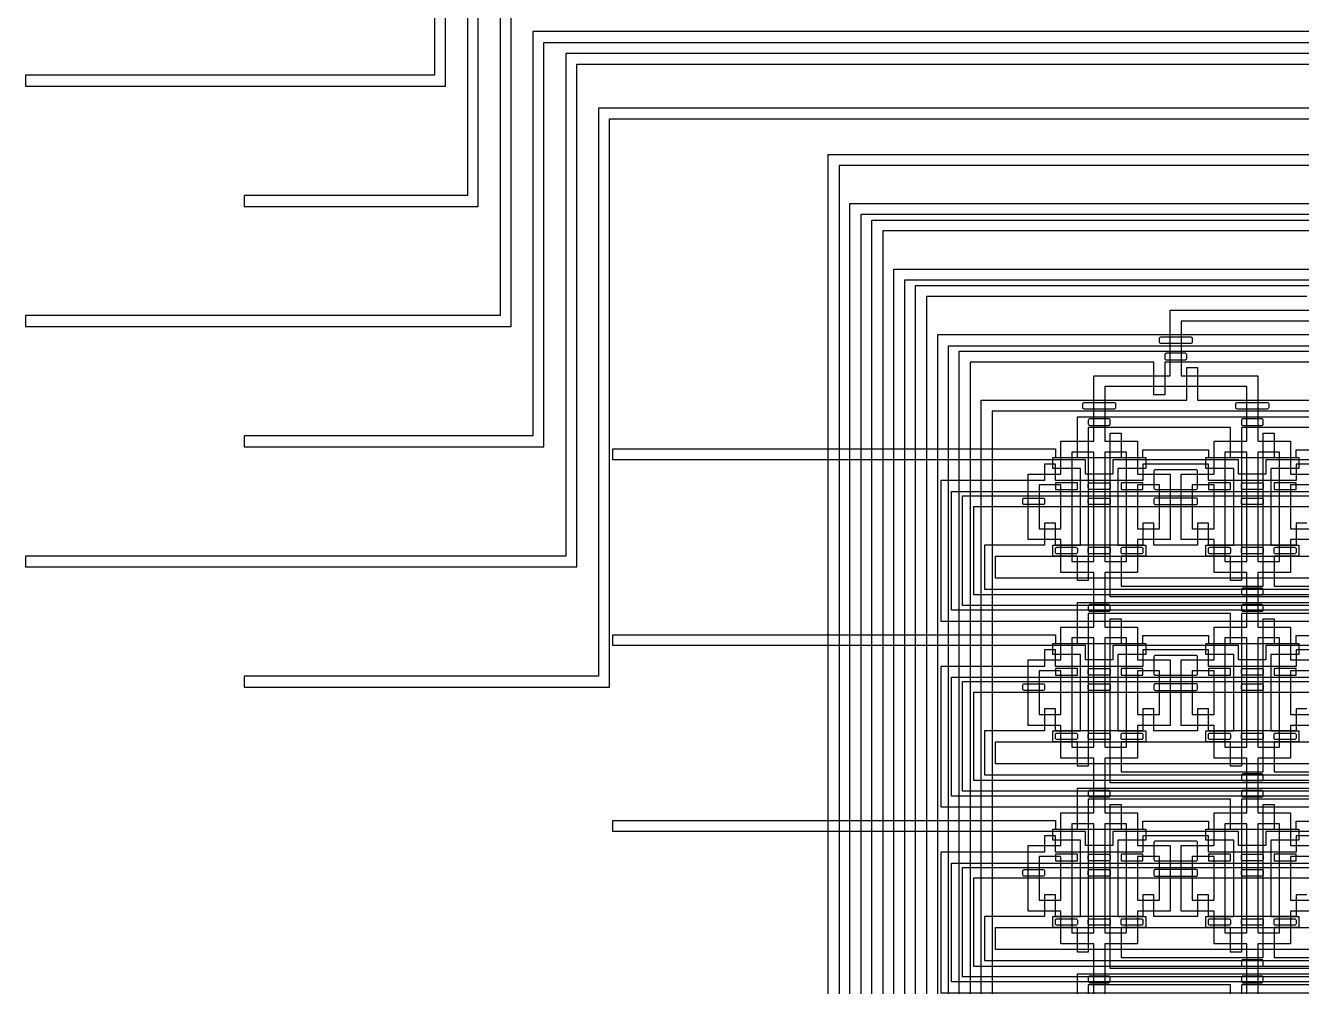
# Model space of a CAD drawing. Extents: x 0 to 194465, y -118660 to 40475.
# Drawn here: x 9591 to 21262, y 17933 to 26728 of the extents above; entities that cross this region are included whole.
import ezdxf

# ---------------------------------------------------------------- set-up
doc = ezdxf.new("R2010")
doc.units = 13
for name, color, linetype in [('Control 1 - Push up', 6, 'Continuous'), ('Control 2 - Push down', 1, 'Continuous'), ('Flow', 5, 'Continuous')]:
    doc.layers.add(name, color=color, linetype=linetype)

msp = doc.modelspace()

# ---------------------------------------------------------------- linework, layer by layer
at = {"layer": 'Control 1 - Push up'}
for points in [[(22087.498876, 22753.1072), (20937.498876, 22753.1072), (20937.498876, 22623.1072), (20687.498876, 22623.1072), (20687.498876, 22753.1072), (19537.498876, 22753.1072), (19537.498876, 22623.1072), (19287.498876, 22623.1072), (19287.498876, 22753.1072), (14962.498876, 22753.1072), (14962.498876, 22853.1072), (19012.498876, 22853.1072), (19012.498876, 22773.1072), (19812.498876, 22773.1072), (19812.498876, 22846.1072), (20412.498876, 22846.1072), (20412.498876, 22773.1072), (21212.498876, 22773.1072), (21212.498876, 22846.1072), (21812.498876, 22846.1072)], [(21812.498876, 22713.1072), (21212.498876, 22713.1072), (21212.498876, 22563.1072), (20412.498876, 22563.1072), (20412.498876, 22713.1072), (19812.498876, 22713.1072), (19812.498876, 22563.1072), (19012.498876, 22563.1072), (19012.498876, 22713.1072), (18912.498876, 22713.1072), (18912.498876, 22563.106938), (17962.498876, 22563.106938), (17962.498876, 21276.067922), (41462.498876, 21276.067922)], [(41562.498876, 21376.067922), (18062.498876, 21376.067922), (18062.498876, 22463.106939), (41862.498876, 22463.107205)], [(41662.498876, 21420.606938), (18162.498876, 21420.606938), (18162.498876, 22423.106938), (41762.498876, 22423.1072)], [(41662.498876, 22323.1072), (18262.498876, 22323.1072), (18262.498876, 21520.606938), (41762.498876, 21520.606938)], [(21312.498876, 22173.1072), (21212.498876, 22173.1072), (21212.498876, 21973.1072), (20412.498876, 21973.1072), (20412.498876, 22173.1072), (20312.498876, 22173.1072), (20312.498876, 21973.1072), (19912.498876, 21973.1072), (19912.498876, 22173.1072), (19812.498876, 22173.1072), (19812.498876, 21973.1072), (19012.498876, 21973.1072), (19012.498876, 22173.1072), (18912.498876, 22173.1072), (18912.498876, 21973.1072), (18362.498876, 21973.1072), (18362.498876, 21570.606938), (41862.498876, 21570.606938)], [(41962.498876, 21670.606938), (18462.498876, 21670.606938), (18462.498876, 21873.1072), (41262.498876, 21873.1072)], [(22087.498876, 21053.1072), (20937.498876, 21053.1072), (20937.498876, 20923.1072), (20687.498876, 20923.1072), (20687.498876, 21053.1072), (19537.498876, 21053.1072), (19537.498876, 20923.1072), (19287.498876, 20923.1072), (19287.498876, 21053.1072), (14962.498876, 21053.1072), (14962.498876, 21153.1072), (19012.498876, 21153.1072), (19012.498876, 21073.1072), (19812.498876, 21073.1072), (19812.498876, 21146.1072), (20412.498876, 21146.1072), (20412.498876, 21073.1072), (21212.498876, 21073.1072), (21212.498876, 21146.1072), (21812.498876, 21146.1072)], [(21812.498876, 21013.1072), (21212.498876, 21013.1072), (21212.498876, 20863.1072), (20412.498876, 20863.1072), (20412.498876, 21013.1072), (19812.498876, 21013.1072), (19812.498876, 20863.1072), (19012.498876, 20863.1072), (19012.498876, 21013.1072), (18912.498876, 21013.1072), (18912.498876, 20863.106938), (17962.498876, 20863.106938), (17962.498876, 19576.067922), (41462.498876, 19576.067922)], [(41562.498876, 19676.067922), (18062.498876, 19676.067922), (18062.498876, 20763.106939), (41562.498876, 20763.107199)], [(41662.498876, 19720.606938), (18162.498876, 19720.606938), (18162.498876, 20723.106938), (41662.498876, 20723.107199)], [(41762.498876, 20623.1072), (18262.498876, 20623.1072), (18262.498876, 19820.606938), (41762.498876, 19820.606938)], [(21312.498876, 20473.1072), (21212.498876, 20473.1072), (21212.498876, 20273.1072), (20412.498876, 20273.1072), (20412.498876, 20473.1072), (20312.498876, 20473.1072), (20312.498876, 20273.1072), (19912.498876, 20273.1072), (19912.498876, 20473.1072), (19812.498876, 20473.1072), (19812.498876, 20273.1072), (19012.498876, 20273.1072), (19012.498876, 20473.1072), (18912.498876, 20473.1072), (18912.498876, 20273.1072), (18362.498876, 20273.1072), (18362.498876, 19870.606938), (41862.498876, 19870.606938)], [(41962.498876, 19970.606938), (18462.498876, 19970.606938), (18462.498876, 20173.1072), (41962.498876, 20173.1072)], [(22087.498876, 19353.1072), (20937.498876, 19353.1072), (20937.498876, 19223.1072), (20687.498876, 19223.1072), (20687.498876, 19353.1072), (19537.498876, 19353.1072), (19537.498876, 19223.1072), (19287.498876, 19223.1072), (19287.498876, 19353.1072), (14962.498876, 19353.1072), (14962.498876, 19453.1072), (19012.498876, 19453.1072), (19012.498876, 19373.1072), (19812.498876, 19373.1072), (19812.498876, 19446.1072), (20412.498876, 19446.1072), (20412.498876, 19373.1072), (21212.498876, 19373.1072), (21212.498876, 19446.1072), (21812.498876, 19446.1072)], [(21812.498876, 19313.1072), (21212.498876, 19313.1072), (21212.498876, 19163.1072), (20412.498876, 19163.1072), (20412.498876, 19313.1072), (19812.498876, 19313.1072), (19812.498876, 19163.1072), (19012.498876, 19163.1072), (19012.498876, 19313.1072), (18912.498876, 19313.1072), (18912.498876, 19163.106938), (17962.498876, 19163.106938), (17962.498876, 17876.067922), (41462.498876, 17876.067922)], [(41562.498876, 17976.067922), (18062.498876, 17976.067922), (18062.498876, 19063.106939), (41562.498876, 19063.107204)], [(41662.498876, 18020.606938), (18162.498876, 18020.606938), (18162.498876, 19023.106938), (41662.498876, 19023.1072)], [(41762.498876, 18923.1072), (18262.498876, 18923.1072), (18262.498876, 18120.606938), (41762.498876, 18120.606938)], [(21312.498876, 18773.1072), (21212.498876, 18773.1072), (21212.498876, 18573.1072), (20412.498876, 18573.1072), (20412.498876, 18773.1072), (20312.498876, 18773.1072), (20312.498876, 18573.1072), (19912.498876, 18573.1072), (19912.498876, 18773.1072), (19812.498876, 18773.1072), (19812.498876, 18573.1072), (19012.498876, 18573.1072), (19012.498876, 18773.1072), (18912.498876, 18773.1072), (18912.498876, 18573.1072), (18362.498876, 18573.1072), (18362.498876, 18170.606938), (41862.498876, 18170.606938)], [(41962.498876, 18270.606938), (18462.498876, 18270.606938), (18462.498876, 18473.1072), (41962.498876, 18473.1072)]]:
    msp.add_lwpolyline(points, dxfattribs=at)
for points in [[(20312.498876, 22650.6072, 0.414214), (20299.998876, 22663.1072), (19924.998876, 22663.1072, 0.414214), (19912.498876, 22650.6072), (19912.498876, 22495.6072, 0.414214), (19924.998876, 22483.1072), (20299.998876, 22483.1072, 0.414214), (20312.498876, 22495.6072)], [(19324.998876, 22483.1072, -0.414214), (19312.498876, 22495.6072), (19312.498876, 22530.6072, -0.414214), (19324.998876, 22543.1072), (19499.998876, 22543.1072, -0.414214), (19512.498876, 22530.6072), (19512.498876, 22495.6072, -0.414214), (19499.998876, 22483.1072)], [(20724.998876, 22483.1072, -0.414214), (20712.498876, 22495.6072), (20712.498876, 22530.6072, -0.414214), (20724.998876, 22543.1072), (20899.998876, 22543.1072, -0.414214), (20912.498876, 22530.6072), (20912.498876, 22495.6072, -0.414214), (20899.998876, 22483.1072)], [(18724.998876, 22343.1072, -0.414214), (18712.498876, 22355.6072), (18712.498876, 22390.6072, -0.414214), (18724.998876, 22403.1072), (18899.998876, 22403.1072, -0.414214), (18912.498876, 22390.6072), (18912.498876, 22355.6072, -0.414214), (18899.998876, 22343.1072)], [(19324.998876, 22343.1072, -0.414214), (19312.498876, 22355.6072), (19312.498876, 22390.6072, -0.414214), (19324.998876, 22403.1072), (19499.998876, 22403.1072, -0.414214), (19512.498876, 22390.6072), (19512.498876, 22355.6072, -0.414214), (19499.998876, 22343.1072)], [(19924.998876, 22343.1072), (20299.998876, 22343.1072, 0.414214), (20312.498876, 22355.6072), (20312.498876, 22390.6072, 0.414214), (20299.998876, 22403.1072), (19924.998876, 22403.1072, 0.414214), (19912.498876, 22390.6072), (19912.498876, 22355.6072, 0.414214)], [(20724.998876, 22343.1072, -0.414214), (20712.498876, 22355.6072), (20712.498876, 22390.6072, -0.414214), (20724.998876, 22403.1072), (20899.998876, 22403.1072, -0.414214), (20912.498876, 22390.6072), (20912.498876, 22355.6072, -0.414214), (20899.998876, 22343.1072)], [(19024.998876, 21893.1072, -0.414214), (19012.498876, 21905.6072), (19012.498876, 21940.6072, -0.414214), (19024.998876, 21953.1072), (19199.998876, 21953.1072, -0.414214), (19212.498876, 21940.6072), (19212.498876, 21905.6072, -0.414214), (19199.998876, 21893.1072)], [(19324.998876, 21893.1072, -0.414214), (19312.498876, 21905.6072), (19312.498876, 21940.6072, -0.414214), (19324.998876, 21953.1072), (19499.998876, 21953.1072, -0.414214), (19512.498876, 21940.6072), (19512.498876, 21905.6072, -0.414214), (19499.998876, 21893.1072)], [(19624.998876, 21893.1072, -0.414214), (19612.498876, 21905.6072), (19612.498876, 21940.6072, -0.414214), (19624.998876, 21953.1072), (19799.998876, 21953.1072, -0.414214), (19812.498876, 21940.6072), (19812.498876, 21905.6072, -0.414214), (19799.998876, 21893.1072)], [(20424.998876, 21893.1072, -0.414214), (20412.498876, 21905.6072), (20412.498876, 21940.6072, -0.414214), (20424.998876, 21953.1072), (20599.998876, 21953.1072, -0.414214), (20612.498876, 21940.6072), (20612.498876, 21905.6072, -0.414214), (20599.998876, 21893.1072)], [(20724.998876, 21893.1072, -0.414214), (20712.498876, 21905.6072), (20712.498876, 21940.6072, -0.414214), (20724.998876, 21953.1072), (20899.998876, 21953.1072, -0.414214), (20912.498876, 21940.6072), (20912.498876, 21905.6072, -0.414214), (20899.998876, 21893.1072)], [(21024.998876, 21893.1072, -0.414214), (21012.498876, 21905.6072), (21012.498876, 21940.6072, -0.414214), (21024.998876, 21953.1072), (21199.998876, 21953.1072, -0.414214), (21212.498876, 21940.6072), (21212.498876, 21905.6072, -0.414214), (21199.998876, 21893.1072)], [(20312.498876, 20950.6072, 0.414214), (20299.998876, 20963.1072), (19924.998876, 20963.1072, 0.414214), (19912.498876, 20950.6072), (19912.498876, 20795.6072, 0.414214), (19924.998876, 20783.1072), (20299.998876, 20783.1072, 0.414214), (20312.498876, 20795.6072)], [(19324.998876, 20783.1072, -0.414214), (19312.498876, 20795.6072), (19312.498876, 20830.6072, -0.414214), (19324.998876, 20843.1072), (19499.998876, 20843.1072, -0.414214), (19512.498876, 20830.6072), (19512.498876, 20795.6072, -0.414214), (19499.998876, 20783.1072)], [(20724.998876, 20783.1072, -0.414214), (20712.498876, 20795.6072), (20712.498876, 20830.6072, -0.414214), (20724.998876, 20843.1072), (20899.998876, 20843.1072, -0.414214), (20912.498876, 20830.6072), (20912.498876, 20795.6072, -0.414214), (20899.998876, 20783.1072)], [(18724.998876, 20643.1072, -0.414214), (18712.498876, 20655.6072), (18712.498876, 20690.6072, -0.414214), (18724.998876, 20703.1072), (18899.998876, 20703.1072, -0.414214), (18912.498876, 20690.6072), (18912.498876, 20655.6072, -0.414214), (18899.998876, 20643.1072)], [(19324.998876, 20643.1072, -0.414214), (19312.498876, 20655.6072), (19312.498876, 20690.6072, -0.414214), (19324.998876, 20703.1072), (19499.998876, 20703.1072, -0.414214), (19512.498876, 20690.6072), (19512.498876, 20655.6072, -0.414214), (19499.998876, 20643.1072)], [(19924.998876, 20643.1072), (20299.998876, 20643.1072, 0.414214), (20312.498876, 20655.6072), (20312.498876, 20690.6072, 0.414214), (20299.998876, 20703.1072), (19924.998876, 20703.1072, 0.414214), (19912.498876, 20690.6072), (19912.498876, 20655.6072, 0.414214)], [(20724.998876, 20643.1072, -0.414214), (20712.498876, 20655.6072), (20712.498876, 20690.6072, -0.414214), (20724.998876, 20703.1072), (20899.998876, 20703.1072, -0.414214), (20912.498876, 20690.6072), (20912.498876, 20655.6072, -0.414214), (20899.998876, 20643.1072)], [(19024.998876, 20193.1072, -0.414214), (19012.498876, 20205.6072), (19012.498876, 20240.6072, -0.414214), (19024.998876, 20253.1072), (19199.998876, 20253.1072, -0.414214), (19212.498876, 20240.6072), (19212.498876, 20205.6072, -0.414214), (19199.998876, 20193.1072)], [(19324.998876, 20193.1072, -0.414214), (19312.498876, 20205.6072), (19312.498876, 20240.6072, -0.414214), (19324.998876, 20253.1072), (19499.998876, 20253.1072, -0.414214), (19512.498876, 20240.6072), (19512.498876, 20205.6072, -0.414214), (19499.998876, 20193.1072)], [(19624.998876, 20193.1072, -0.414214), (19612.498876, 20205.6072), (19612.498876, 20240.6072, -0.414214), (19624.998876, 20253.1072), (19799.998876, 20253.1072, -0.414214), (19812.498876, 20240.6072), (19812.498876, 20205.6072, -0.414214), (19799.998876, 20193.1072)], [(20424.998876, 20193.1072, -0.414214), (20412.498876, 20205.6072), (20412.498876, 20240.6072, -0.414214), (20424.998876, 20253.1072), (20599.998876, 20253.1072, -0.414214), (20612.498876, 20240.6072), (20612.498876, 20205.6072, -0.414214), (20599.998876, 20193.1072)], [(20724.998876, 20193.1072, -0.414214), (20712.498876, 20205.6072), (20712.498876, 20240.6072, -0.414214), (20724.998876, 20253.1072), (20899.998876, 20253.1072, -0.414214), (20912.498876, 20240.6072), (20912.498876, 20205.6072, -0.414214), (20899.998876, 20193.1072)], [(21024.998876, 20193.1072, -0.414214), (21012.498876, 20205.6072), (21012.498876, 20240.6072, -0.414214), (21024.998876, 20253.1072), (21199.998876, 20253.1072, -0.414214), (21212.498876, 20240.6072), (21212.498876, 20205.6072, -0.414214), (21199.998876, 20193.1072)], [(20312.498876, 19250.6072, 0.414214), (20299.998876, 19263.1072), (19924.998876, 19263.1072, 0.414214), (19912.498876, 19250.6072), (19912.498876, 19095.6072, 0.414214), (19924.998876, 19083.1072), (20299.998876, 19083.1072, 0.414214), (20312.498876, 19095.6072)], [(19324.998876, 19083.1072, -0.414214), (19312.498876, 19095.6072), (19312.498876, 19130.6072, -0.414214), (19324.998876, 19143.1072), (19499.998876, 19143.1072, -0.414214), (19512.498876, 19130.6072), (19512.498876, 19095.6072, -0.414214), (19499.998876, 19083.1072)], [(20724.998876, 19083.1072, -0.414214), (20712.498876, 19095.6072), (20712.498876, 19130.6072, -0.414214), (20724.998876, 19143.1072), (20899.998876, 19143.1072, -0.414214), (20912.498876, 19130.6072), (20912.498876, 19095.6072, -0.414214), (20899.998876, 19083.1072)], [(18724.998876, 18943.1072, -0.414214), (18712.498876, 18955.6072), (18712.498876, 18990.6072, -0.414214), (18724.998876, 19003.1072), (18899.998876, 19003.1072, -0.414214), (18912.498876, 18990.6072), (18912.498876, 18955.6072, -0.414214), (18899.998876, 18943.1072)], [(19324.998876, 18943.1072, -0.414214), (19312.498876, 18955.6072), (19312.498876, 18990.6072, -0.414214), (19324.998876, 19003.1072), (19499.998876, 19003.1072, -0.414214), (19512.498876, 18990.6072), (19512.498876, 18955.6072, -0.414214), (19499.998876, 18943.1072)], [(19924.998876, 18943.1072), (20299.998876, 18943.1072, 0.414214), (20312.498876, 18955.6072), (20312.498876, 18990.6072, 0.414214), (20299.998876, 19003.1072), (19924.998876, 19003.1072, 0.414214), (19912.498876, 18990.6072), (19912.498876, 18955.6072, 0.414214)], [(20724.998876, 18943.1072, -0.414214), (20712.498876, 18955.6072), (20712.498876, 18990.6072, -0.414214), (20724.998876, 19003.1072), (20899.998876, 19003.1072, -0.414214), (20912.498876, 18990.6072), (20912.498876, 18955.6072, -0.414214), (20899.998876, 18943.1072)], [(19024.998876, 18493.1072, -0.414214), (19012.498876, 18505.6072), (19012.498876, 18540.6072, -0.414214), (19024.998876, 18553.1072), (19199.998876, 18553.1072, -0.414214), (19212.498876, 18540.6072), (19212.498876, 18505.6072, -0.414214), (19199.998876, 18493.1072)], [(19324.998876, 18493.1072, -0.414214), (19312.498876, 18505.6072), (19312.498876, 18540.6072, -0.414214), (19324.998876, 18553.1072), (19499.998876, 18553.1072, -0.414214), (19512.498876, 18540.6072), (19512.498876, 18505.6072, -0.414214), (19499.998876, 18493.1072)], [(19624.998876, 18493.1072, -0.414214), (19612.498876, 18505.6072), (19612.498876, 18540.6072, -0.414214), (19624.998876, 18553.1072), (19799.998876, 18553.1072, -0.414214), (19812.498876, 18540.6072), (19812.498876, 18505.6072, -0.414214), (19799.998876, 18493.1072)], [(20424.998876, 18493.1072, -0.414214), (20412.498876, 18505.6072), (20412.498876, 18540.6072, -0.414214), (20424.998876, 18553.1072), (20599.998876, 18553.1072, -0.414214), (20612.498876, 18540.6072), (20612.498876, 18505.6072, -0.414214), (20599.998876, 18493.1072)], [(20724.998876, 18493.1072, -0.414214), (20712.498876, 18505.6072), (20712.498876, 18540.6072, -0.414214), (20724.998876, 18553.1072), (20899.998876, 18553.1072, -0.414214), (20912.498876, 18540.6072), (20912.498876, 18505.6072, -0.414214), (20899.998876, 18493.1072)], [(21024.998876, 18493.1072, -0.414214), (21012.498876, 18505.6072), (21012.498876, 18540.6072, -0.414214), (21024.998876, 18553.1072), (21199.998876, 18553.1072, -0.414214), (21212.498876, 18540.6072), (21212.498876, 18505.6072, -0.414214), (21199.998876, 18493.1072)]]:
    msp.add_lwpolyline(points, format="xyb", close=True, dxfattribs=at)
for points in [[(19212.498876, 22543.1072), (19012.498876, 22543.1072), (19012.498876, 22483.1072), (19212.498876, 22483.1072)], [(19812.498876, 22543.1072), (19612.498876, 22543.1072), (19612.498876, 22483.1072), (19812.498876, 22483.1072)], [(20612.498876, 22543.1072), (20412.498876, 22543.1072), (20412.498876, 22483.1072), (20612.498876, 22483.1072)], [(21212.498876, 22543.1072), (21012.498876, 22543.1072), (21012.498876, 22483.1072), (21212.498876, 22483.1072)], [(19212.498876, 20843.1072), (19012.498876, 20843.1072), (19012.498876, 20783.1072), (19212.498876, 20783.1072)], [(19812.498876, 20843.1072), (19612.498876, 20843.1072), (19612.498876, 20783.1072), (19812.498876, 20783.1072)], [(20612.498876, 20843.1072), (20412.498876, 20843.1072), (20412.498876, 20783.1072), (20612.498876, 20783.1072)], [(21212.498876, 20843.1072), (21012.498876, 20843.1072), (21012.498876, 20783.1072), (21212.498876, 20783.1072)], [(19212.498876, 19143.1072), (19012.498876, 19143.1072), (19012.498876, 19083.1072), (19212.498876, 19083.1072)], [(19812.498876, 19143.1072), (19612.498876, 19143.1072), (19612.498876, 19083.1072), (19812.498876, 19083.1072)], [(20612.498876, 19143.1072), (20412.498876, 19143.1072), (20412.498876, 19083.1072), (20612.498876, 19083.1072)], [(21212.498876, 19143.1072), (21012.498876, 19143.1072), (21012.498876, 19083.1072), (21212.498876, 19083.1072)]]:
    msp.add_lwpolyline(points, close=True, dxfattribs=at)
at = {"layer": 'Control 2 - Push down'}
for points in [[(41962.498876, 27873.1072), (13332.498876, 27873.1072), (13332.498876, 26273.1072), (9590.709554, 26273.1072), (9590.709554, 26173.1072), (13432.498876, 26173.1072), (13432.498876, 27773.1072), (28212.498876, 27773.1072)], [(38862.498876, 8373.1072), (17732.498876, 8373.1072), (17732.498876, 24348.1072), (44962.498876, 24348.1072)], [(21312.498876, 24248.1072), (17832.498876, 24248.1072), (17832.498876, 8473.1072), (21312.498876, 8473.1072)], [(21612.498876, 23898.1072), (17932.498876, 23898.1072), (17932.498876, 8823.1072), (21612.498876, 8823.1072)], [(40262.498876, 8923.1072), (18032.498876, 8923.1072), (18032.498876, 23798.1072), (44962.498876, 23798.1072)], [(40262.498876, 8973.1072), (18132.498876, 8973.1072), (18132.498876, 23748.1072), (44962.498876, 23748.1072)], [(22712.498876, 23648.1072), (20012.498876, 23648.1072), (20012.498876, 23348.1072), (19912.498876, 23348.1072), (19912.498876, 23648.1072), (18232.498876, 23648.1072), (18232.498876, 9073.1072), (19912.498876, 9073.1072), (19912.498876, 9373.1072), (20012.498876, 9373.1072), (20012.498876, 9073.1072), (22712.498876, 9073.1072)], [(23012.498876, 9423.1072), (20312.498876, 9423.1072), (20312.498876, 9123.1072), (20212.498876, 9123.1072), (20212.498876, 9423.1072), (18332.498876, 9423.1072), (18332.498876, 23298.1072), (20212.498876, 23298.1072), (20212.498876, 23598.1072), (20312.498876, 23598.1072), (20312.498876, 23298.1072), (23012.498876, 23298.1072)], [(44962.498876, 23198.1072), (18432.498876, 23198.1072), (18432.498876, 9523.1072), (40962.498876, 9523.1072)], [(22012.498876, 23048.1072), (20712.498876, 23048.1072), (20712.498876, 21648.1072), (20612.498876, 21648.1072), (20612.498876, 21873.1072), (20387.498876, 21873.1072), (20387.498876, 21973.1072), (20642.498876, 21973.1072), (20642.498876, 22673.1072), (20387.498876, 22673.1072), (20387.498876, 22773.1072), (20612.498876, 22773.1072), (20612.498876, 23048.1072), (19312.498876, 23048.1072), (19312.498876, 21648.1072), (19212.498876, 21648.1072), (19212.498876, 21873.1072), (18987.498876, 21873.1072), (18987.498876, 21973.1072), (19242.498876, 21973.1072), (19242.498876, 22673.1072), (18987.498876, 22673.1072), (18987.498876, 22773.1072), (19212.498876, 22773.1072), (19212.498876, 23048.1072), (19212.498876, 23148.1072), (44962.498876, 23148.1072)], [(44962.498876, 21498.1072), (19512.498876, 21498.1072), (19512.498876, 21598.1072), (19512.498876, 22998.1072), (19612.498876, 22998.1072), (19612.498876, 22773.1072), (19837.498876, 22773.1072), (19837.498876, 22673.1072), (19582.498876, 22673.1072), (19582.498876, 21973.1072), (19837.498876, 21973.1072), (19837.498876, 21873.1072), (19612.498876, 21873.1072), (19612.498876, 21598.1072), (20912.498876, 21598.1072), (20912.498876, 22998.1072), (21012.498876, 22998.1072), (21012.498876, 22773.1072), (21237.498876, 22773.1072), (21237.498876, 22673.1072), (20982.498876, 22673.1072), (20982.498876, 21973.1072), (21237.498876, 21973.1072), (21237.498876, 21873.1072), (21012.498876, 21873.1072), (21012.498876, 21598.1072), (22312.498876, 21598.1072)], [(22012.498876, 21348.1072), (20712.498876, 21348.1072), (20712.498876, 19948.1072), (20612.498876, 19948.1072), (20612.498876, 20173.1072), (20387.498876, 20173.1072), (20387.498876, 20273.1072), (20642.498876, 20273.1072), (20642.498876, 20973.1072), (20387.498876, 20973.1072), (20387.498876, 21073.1072), (20612.498876, 21073.1072), (20612.498876, 21348.1072), (19312.498876, 21348.1072), (19312.498876, 19948.1072), (19212.498876, 19948.1072), (19212.498876, 20173.1072), (18987.498876, 20173.1072), (18987.498876, 20273.1072), (19242.498876, 20273.1072), (19242.498876, 20973.1072), (18987.498876, 20973.1072), (18987.498876, 21073.1072), (19212.498876, 21073.1072), (19212.498876, 21348.1072), (19212.498876, 21448.1072), (44962.498876, 21448.1072)], [(44962.498876, 19798.1072), (19512.498876, 19798.1072), (19512.498876, 19898.1072), (19512.498876, 21298.1072), (19612.498876, 21298.1072), (19612.498876, 21073.1072), (19837.498876, 21073.1072), (19837.498876, 20973.1072), (19582.498876, 20973.1072), (19582.498876, 20273.1072), (19837.498876, 20273.1072), (19837.498876, 20173.1072), (19612.498876, 20173.1072), (19612.498876, 19898.1072), (20912.498876, 19898.1072), (20912.498876, 21298.1072), (21012.498876, 21298.1072), (21012.498876, 21073.1072), (21237.498876, 21073.1072), (21237.498876, 20973.1072), (20982.498876, 20973.1072), (20982.498876, 20273.1072), (21237.498876, 20273.1072), (21237.498876, 20173.1072), (21012.498876, 20173.1072), (21012.498876, 19898.1072), (22312.498876, 19898.1072)], [(22012.498876, 19648.1072), (20712.498876, 19648.1072), (20712.498876, 18248.1072), (20612.498876, 18248.1072), (20612.498876, 18473.1072), (20387.498876, 18473.1072), (20387.498876, 18573.1072), (20642.498876, 18573.1072), (20642.498876, 19273.1072), (20387.498876, 19273.1072), (20387.498876, 19373.1072), (20612.498876, 19373.1072), (20612.498876, 19648.1072), (19312.498876, 19648.1072), (19312.498876, 18248.1072), (19212.498876, 18248.1072), (19212.498876, 18473.1072), (18987.498876, 18473.1072), (18987.498876, 18573.1072), (19242.498876, 18573.1072), (19242.498876, 19273.1072), (18987.498876, 19273.1072), (18987.498876, 19373.1072), (19212.498876, 19373.1072), (19212.498876, 19648.1072), (19212.498876, 19748.1072), (44962.498876, 19748.1072)], [(44962.498876, 18098.1072), (19512.498876, 18098.1072), (19512.498876, 18198.1072), (19512.498876, 19598.1072), (19612.498876, 19598.1072), (19612.498876, 19373.1072), (19837.498876, 19373.1072), (19837.498876, 19273.1072), (19582.498876, 19273.1072), (19582.498876, 18573.1072), (19837.498876, 18573.1072), (19837.498876, 18473.1072), (19612.498876, 18473.1072), (19612.498876, 18198.1072), (20912.498876, 18198.1072), (20912.498876, 19598.1072), (21012.498876, 19598.1072), (21012.498876, 19373.1072), (21237.498876, 19373.1072), (21237.498876, 19273.1072), (20982.498876, 19273.1072), (20982.498876, 18573.1072), (21237.498876, 18573.1072), (21237.498876, 18473.1072), (21012.498876, 18473.1072), (21012.498876, 18198.1072), (22312.498876, 18198.1072)], [(19212.498876, 17673.1072), (19212.498876, 17948.1072), (19212.498876, 18048.1072), (44962.498876, 18048.1072)], [(20612.498876, 17673.1072), (20612.498876, 17948.1072), (19312.498876, 17948.1072), (19312.498876, 16548.1072)], [(22012.498876, 17948.1072), (20712.498876, 17948.1072), (20712.498876, 16548.1072)]]:
    msp.add_lwpolyline(points, dxfattribs=at)
for points in [[(41962.498876, 27373.1072), (31612.498876, 27373.1072), (31612.498876, 27723.1072), (31512.498876, 27723.1072), (31512.498876, 27373.1072), (30412.498876, 27373.1072), (30412.498876, 27723.1072), (30312.498876, 27723.1072), (30312.498876, 27373.1072), (29212.498876, 27373.1072), (29212.498876, 27723.1072), (29112.498876, 27723.1072), (29112.498876, 27373.1072), (28012.498876, 27373.1072), (28012.498876, 27723.1072), (27912.498876, 27723.1072), (27912.498876, 27373.1072), (13632.498876, 27373.1072), (13632.498876, 25173.1072), (11590.709554, 25173.1072), (11590.709554, 25073.1072), (13732.498876, 25073.1072), (13732.498876, 27273.1072), (41962.498876, 27273.1072)], [(14032.498876, 27073.1072), (28812.498876, 27073.1072), (28812.498876, 26723.1072), (28912.498876, 26723.1072), (28912.498876, 27073.1072), (31212.498876, 27073.1072), (31212.498876, 26723.1072), (31312.498876, 26723.1072), (31312.498876, 27073.1072), (41962.498876, 27073.1072), (41962.498876, 27173.1072), (13932.498876, 27173.1072), (13932.498876, 24073.1072), (9590.709554, 24073.1072), (9590.709554, 23973.1072), (14032.498876, 23973.1072)], [(41962.498876, 26573.1072), (41962.498876, 26673.1072), (31012.498876, 26673.1072), (31012.498876, 27023.1072), (30912.498876, 27023.1072), (30912.498876, 26673.1072), (28612.498876, 26673.1072), (28612.498876, 27023.1072), (28512.498876, 27023.1072), (28512.498876, 26673.1072), (14232.498876, 26673.1072), (14232.498876, 22973.1072), (11590.709554, 22973.1072), (11590.709554, 22873.1072), (14332.498876, 22873.1072), (14332.498876, 26573.1072)], [(41962.498876, 26473.1072), (14532.498876, 26473.1072), (14532.498876, 21873.1072), (9590.709554, 21873.1072), (9590.709554, 21773.1072), (14632.498876, 21773.1072), (14632.498876, 26373.1072), (30012.498876, 26373.1072), (30012.498876, 26023.1072), (30112.498876, 26023.1072), (30112.498876, 26373.1072), (41962.498876, 26373.1072)], [(41962.498876, 25873.1072), (41962.498876, 25973.1072), (29812.498876, 25973.1072), (29812.498876, 26323.1072), (29712.498876, 26323.1072), (29712.498876, 25973.1072), (14832.498876, 25973.1072), (14832.498876, 20773.1072), (11590.709554, 20773.1072), (11590.709554, 20673.1072), (14932.498876, 20673.1072), (14932.498876, 25873.1072)], [(44962.498876, 25448.1072), (29812.498876, 25448.1072), (29812.498876, 25148.1072), (29712.498876, 25148.1072), (29712.498876, 25448.1072), (17032.498876, 25448.1072), (17032.498876, 7273.1072), (29712.498876, 7273.1072), (29712.498876, 7573.1072), (29812.498876, 7573.1072), (29812.498876, 7273.1072), (30462.498876, 7273.1072), (30462.498876, 7173.1072), (16932.498876, 7173.1072), (16932.498876, 25548.1072), (44962.498876, 25548.1072)], [(17232.498876, 24998.1072), (17232.498876, 7723.1072), (36062.498876, 7723.1072), (36062.498876, 7623.1072), (30112.498876, 7623.1072), (30112.498876, 7323.1072), (30012.498876, 7323.1072), (30012.498876, 7623.1072), (17132.498876, 7623.1072), (17132.498876, 25098.1072), (30012.498876, 25098.1072), (30012.498876, 25398.1072), (30112.498876, 25398.1072), (30112.498876, 25098.1072), (44962.498876, 25098.1072), (44962.498876, 24998.1072)], [(35412.498876, 24848.1072), (35412.498876, 24548.1072), (35312.498876, 24548.1072), (35312.498876, 24848.1072), (24212.498876, 24848.1072), (24212.498876, 24548.1072), (24112.498876, 24548.1072), (24112.498876, 24848.1072), (17432.498876, 24848.1072), (17432.498876, 7873.1072), (24112.498876, 7873.1072), (24112.498876, 8173.1072), (24212.498876, 8173.1072), (24212.498876, 7873.1072), (35312.498876, 7873.1072), (35312.498876, 8173.1072), (35412.498876, 8173.1072), (35412.498876, 7873.1072), (36062.498876, 7873.1072), (36062.498876, 7773.1072), (17332.498876, 7773.1072), (17332.498876, 24948.1072), (44962.498876, 24948.1072), (44962.498876, 24848.1072)], [(17632.498876, 24398.1072), (17632.498876, 8323.1072), (38862.498876, 8323.1072), (38862.498876, 8223.1072), (35712.498876, 8223.1072), (35712.498876, 7923.1072), (35612.498876, 7923.1072), (35612.498876, 8223.1072), (24512.498876, 8223.1072), (24512.498876, 7923.1072), (24412.498876, 7923.1072), (24412.498876, 8223.1072), (17532.498876, 8223.1072), (17532.498876, 24498.1072), (24412.498876, 24498.1072), (24412.498876, 24798.1072), (24512.498876, 24798.1072), (24512.498876, 24498.1072), (35612.498876, 24498.1072), (35612.498876, 24798.1072), (35712.498876, 24798.1072), (35712.498876, 24498.1072), (44962.498876, 24498.1072), (44962.498876, 24398.1072)]]:
    msp.add_lwpolyline(points, close=True, dxfattribs=at)
for points in [[(19962.498876, 23830.6072), (19962.498876, 23865.6072, -0.414214), (19974.998876, 23878.1072), (20249.998876, 23878.1072, -0.414214), (20262.498876, 23865.6072), (20262.498876, 23830.6072, -0.414214), (20249.998876, 23818.1072), (19974.998876, 23818.1072, -0.414214)], [(20199.998876, 23728.1072), (20024.998876, 23728.1072, 0.414214), (20012.498876, 23715.6072), (20012.498876, 23680.6072, 0.414214), (20024.998876, 23668.1072), (20199.998876, 23668.1072, 0.414214), (20212.498876, 23680.6072), (20212.498876, 23715.6072, 0.414214)], [(19262.498876, 23230.6072), (19262.498876, 23265.6072, -0.414214), (19274.998876, 23278.1072), (19549.998876, 23278.1072, -0.414214), (19562.498876, 23265.6072), (19562.498876, 23230.6072, -0.414214), (19549.998876, 23218.1072), (19274.998876, 23218.1072, -0.414214)], [(20662.498876, 23230.6072), (20662.498876, 23265.6072, -0.414214), (20674.998876, 23278.1072), (20949.998876, 23278.1072, -0.414214), (20962.498876, 23265.6072), (20962.498876, 23230.6072, -0.414214), (20949.998876, 23218.1072), (20674.998876, 23218.1072, -0.414214)], [(19499.998876, 23128.1072), (19324.998876, 23128.1072, 0.414214), (19312.498876, 23115.6072), (19312.498876, 23080.6072, 0.414214), (19324.998876, 23068.1072), (19499.998876, 23068.1072, 0.414214), (19512.498876, 23080.6072), (19512.498876, 23115.6072, 0.414214)], [(20899.998876, 23128.1072), (20724.998876, 23128.1072, 0.414214), (20712.498876, 23115.6072), (20712.498876, 23080.6072, 0.414214), (20724.998876, 23068.1072), (20899.998876, 23068.1072, 0.414214), (20912.498876, 23080.6072), (20912.498876, 23115.6072, 0.414214)], [(20899.998876, 21578.1072), (20724.998876, 21578.1072, 0.414214), (20712.498876, 21565.6072), (20712.498876, 21530.6072, 0.414214), (20724.998876, 21518.1072), (20899.998876, 21518.1072, 0.414214), (20912.498876, 21530.6072), (20912.498876, 21565.6072, 0.414214)], [(19499.998876, 21428.1072), (19324.998876, 21428.1072, 0.414214), (19312.498876, 21415.6072), (19312.498876, 21380.6072, 0.414214), (19324.998876, 21368.1072), (19499.998876, 21368.1072, 0.414214), (19512.498876, 21380.6072), (19512.498876, 21415.6072, 0.414214)], [(20899.998876, 21428.1072), (20724.998876, 21428.1072, 0.414214), (20712.498876, 21415.6072), (20712.498876, 21380.6072, 0.414214), (20724.998876, 21368.1072), (20899.998876, 21368.1072, 0.414214), (20912.498876, 21380.6072), (20912.498876, 21415.6072, 0.414214)], [(20899.998876, 19878.1072), (20724.998876, 19878.1072, 0.414214), (20712.498876, 19865.6072), (20712.498876, 19830.6072, 0.414214), (20724.998876, 19818.1072), (20899.998876, 19818.1072, 0.414214), (20912.498876, 19830.6072), (20912.498876, 19865.6072, 0.414214)], [(19499.998876, 19728.1072), (19324.998876, 19728.1072, 0.414214), (19312.498876, 19715.6072), (19312.498876, 19680.6072, 0.414214), (19324.998876, 19668.1072), (19499.998876, 19668.1072, 0.414214), (19512.498876, 19680.6072), (19512.498876, 19715.6072, 0.414214)], [(20899.998876, 19728.1072), (20724.998876, 19728.1072, 0.414214), (20712.498876, 19715.6072), (20712.498876, 19680.6072, 0.414214), (20724.998876, 19668.1072), (20899.998876, 19668.1072, 0.414214), (20912.498876, 19680.6072), (20912.498876, 19715.6072, 0.414214)], [(20899.998876, 18178.1072), (20724.998876, 18178.1072, 0.414214), (20712.498876, 18165.6072), (20712.498876, 18130.6072, 0.414214), (20724.998876, 18118.1072), (20899.998876, 18118.1072, 0.414214), (20912.498876, 18130.6072), (20912.498876, 18165.6072, 0.414214)], [(19499.998876, 18028.1072), (19324.998876, 18028.1072, 0.414214), (19312.498876, 18015.6072), (19312.498876, 17980.6072, 0.414214), (19324.998876, 17968.1072), (19499.998876, 17968.1072, 0.414214), (19512.498876, 17980.6072), (19512.498876, 18015.6072, 0.414214)], [(20899.998876, 18028.1072), (20724.998876, 18028.1072, 0.414214), (20712.498876, 18015.6072), (20712.498876, 17980.6072, 0.414214), (20724.998876, 17968.1072), (20899.998876, 17968.1072, 0.414214), (20912.498876, 17980.6072), (20912.498876, 18015.6072, 0.414214)]]:
    msp.add_lwpolyline(points, format="xyb", close=True, dxfattribs=at)
at = {"layer": 'Flow'}
for points in [[(19362.498876, 17823.1072), (19362.498876, 18073.1072), (19362.498876, 18323.1072), (19062.498876, 18323.1072), (19062.498876, 18623.1072), (18762.498876, 18623.1072), (18762.498876, 19223.1072), (19062.498876, 19223.1072), (19062.498876, 19523.1072), (19362.498876, 19523.1072), (19362.498876, 19773.1072), (19362.498876, 20023.1072), (19062.498876, 20023.1072), (19062.498876, 20323.1072), (18762.498876, 20323.1072), (18762.498876, 20923.1072), (19062.498876, 20923.1072), (19062.498876, 21223.1072), (19362.498876, 21223.1072), (19362.498876, 21473.1072), (19362.498876, 21723.1072), (19062.498876, 21723.1072), (19062.498876, 22023.1072), (18762.498876, 22023.1072), (18762.498876, 22623.1072), (19062.498876, 22623.1072), (19062.498876, 22923.1072), (19362.498876, 22923.1072), (19362.498876, 23173.1072), (19362.498876, 23523.1072), (20062.498876, 23523.1072), (20062.498876, 24123.1072), (21462.498876, 24123.1072)], [(22862.498876, 24023.1072), (20162.498876, 24023.1072), (20162.498876, 23523.1072), (20862.498876, 23523.1072), (20862.498876, 23173.1072), (20862.498876, 22923.1072), (21162.498876, 22923.1072), (21162.498876, 22623.1072), (21462.498876, 22623.1072)], [(20762.498876, 17823.1072), (20762.498876, 18073.1072), (20762.498876, 18323.1072), (20462.498876, 18323.1072), (20462.498876, 18623.1072), (20162.498876, 18623.1072), (20162.498876, 19223.1072), (20462.498876, 19223.1072), (20462.498876, 19523.1072), (20762.498876, 19523.1072), (20762.498876, 19773.1072), (20762.498876, 20023.1072), (20462.498876, 20023.1072), (20462.498876, 20323.1072), (20162.498876, 20323.1072), (20162.498876, 20923.1072), (20462.498876, 20923.1072), (20462.498876, 21223.1072), (20762.498876, 21223.1072), (20762.498876, 21473.1072), (20762.498876, 21723.1072), (20462.498876, 21723.1072), (20462.498876, 22023.1072), (20162.498876, 22023.1072), (20162.498876, 22623.1072), (20462.498876, 22623.1072), (20462.498876, 22923.1072), (20762.498876, 22923.1072), (20762.498876, 23173.1072), (20762.498876, 23423.1072), (19462.498876, 23423.1072), (19462.498876, 23173.1072), (19462.498876, 22923.1072), (19762.498876, 22923.1072), (19762.498876, 22623.1072), (20062.498876, 22623.1072), (20062.498876, 22023.1072), (19762.498876, 22023.1072), (19762.498876, 21723.1072), (19462.498876, 21723.1072), (19462.498876, 21473.1072), (19462.498876, 21223.1072), (19762.498876, 21223.1072), (19762.498876, 20923.1072), (20062.498876, 20923.1072), (20062.498876, 20323.1072), (19762.498876, 20323.1072), (19762.498876, 20023.1072), (19462.498876, 20023.1072), (19462.498876, 19773.1072), (19462.498876, 19523.1072), (19762.498876, 19523.1072), (19762.498876, 19223.1072), (20062.498876, 19223.1072), (20062.498876, 18623.1072), (19762.498876, 18623.1072), (19762.498876, 18323.1072), (19462.498876, 18323.1072), (19462.498876, 18073.1072), (19462.498876, 17823.1072)], [(21462.498876, 22023.1072), (21162.498876, 22023.1072), (21162.498876, 21723.1072), (20862.498876, 21723.1072), (20862.498876, 21473.1072), (20862.498876, 21223.1072), (21162.498876, 21223.1072), (21162.498876, 20923.1072), (21462.498876, 20923.1072)], [(21462.498876, 20323.1072), (21162.498876, 20323.1072), (21162.498876, 20023.1072), (20862.498876, 20023.1072), (20862.498876, 19773.1072), (20862.498876, 19523.1072), (21162.498876, 19523.1072), (21162.498876, 19223.1072), (21462.498876, 19223.1072)], [(21462.498876, 18623.1072), (21162.498876, 18623.1072), (21162.498876, 18323.1072), (20862.498876, 18323.1072), (20862.498876, 18073.1072), (20862.498876, 17823.1072), (21162.498876, 17823.1072), (21162.498876, 17523.1072), (21462.498876, 17523.1072)]]:
    msp.add_lwpolyline(points, dxfattribs=at)
for points in [[(19362.498876, 21823.1072), (19362.498876, 22823.1072), (19162.498876, 22823.1072), (19162.498876, 21823.1072)], [(19662.498876, 22823.1072), (19462.498876, 22823.1072), (19462.498876, 21823.1072), (19662.498876, 21823.1072)], [(20762.498876, 21823.1072), (20762.498876, 22823.1072), (20562.498876, 22823.1072), (20562.498876, 21823.1072)], [(21062.498876, 22823.1072), (20862.498876, 22823.1072), (20862.498876, 21823.1072), (21062.498876, 21823.1072)], [(19062.498876, 22123.1072), (19062.498876, 22523.1072), (18862.498876, 22523.1072), (18862.498876, 22123.1072)], [(19962.498876, 22523.1072), (19762.498876, 22523.1072), (19762.498876, 22123.1072), (19962.498876, 22123.1072)], [(20462.498876, 22123.1072), (20462.498876, 22523.1072), (20262.498876, 22523.1072), (20262.498876, 22123.1072)], [(21362.498876, 22523.1072), (21162.498876, 22523.1072), (21162.498876, 22123.1072), (21362.498876, 22123.1072)], [(19362.498876, 20123.1072), (19362.498876, 21123.1072), (19162.498876, 21123.1072), (19162.498876, 20123.1072)], [(19662.498876, 21123.1072), (19462.498876, 21123.1072), (19462.498876, 20123.1072), (19662.498876, 20123.1072)], [(20762.498876, 20123.1072), (20762.498876, 21123.1072), (20562.498876, 21123.1072), (20562.498876, 20123.1072)], [(21062.498876, 21123.1072), (20862.498876, 21123.1072), (20862.498876, 20123.1072), (21062.498876, 20123.1072)], [(19062.498876, 20423.1072), (19062.498876, 20823.1072), (18862.498876, 20823.1072), (18862.498876, 20423.1072)], [(19962.498876, 20823.1072), (19762.498876, 20823.1072), (19762.498876, 20423.1072), (19962.498876, 20423.1072)], [(20462.498876, 20423.1072), (20462.498876, 20823.1072), (20262.498876, 20823.1072), (20262.498876, 20423.1072)], [(21362.498876, 20823.1072), (21162.498876, 20823.1072), (21162.498876, 20423.1072), (21362.498876, 20423.1072)], [(19362.498876, 18423.1072), (19362.498876, 19423.1072), (19162.498876, 19423.1072), (19162.498876, 18423.1072)], [(19662.498876, 19423.1072), (19462.498876, 19423.1072), (19462.498876, 18423.1072), (19662.498876, 18423.1072)], [(20762.498876, 18423.1072), (20762.498876, 19423.1072), (20562.498876, 19423.1072), (20562.498876, 18423.1072)], [(21062.498876, 19423.1072), (20862.498876, 19423.1072), (20862.498876, 18423.1072), (21062.498876, 18423.1072)], [(19062.498876, 18723.1072), (19062.498876, 19123.1072), (18862.498876, 19123.1072), (18862.498876, 18723.1072)], [(19962.498876, 19123.1072), (19762.498876, 19123.1072), (19762.498876, 18723.1072), (19962.498876, 18723.1072)], [(20462.498876, 18723.1072), (20462.498876, 19123.1072), (20262.498876, 19123.1072), (20262.498876, 18723.1072)], [(21362.498876, 19123.1072), (21162.498876, 19123.1072), (21162.498876, 18723.1072), (21362.498876, 18723.1072)]]:
    msp.add_lwpolyline(points, close=True, dxfattribs=at)

doc.saveas('drawing.dxf')
